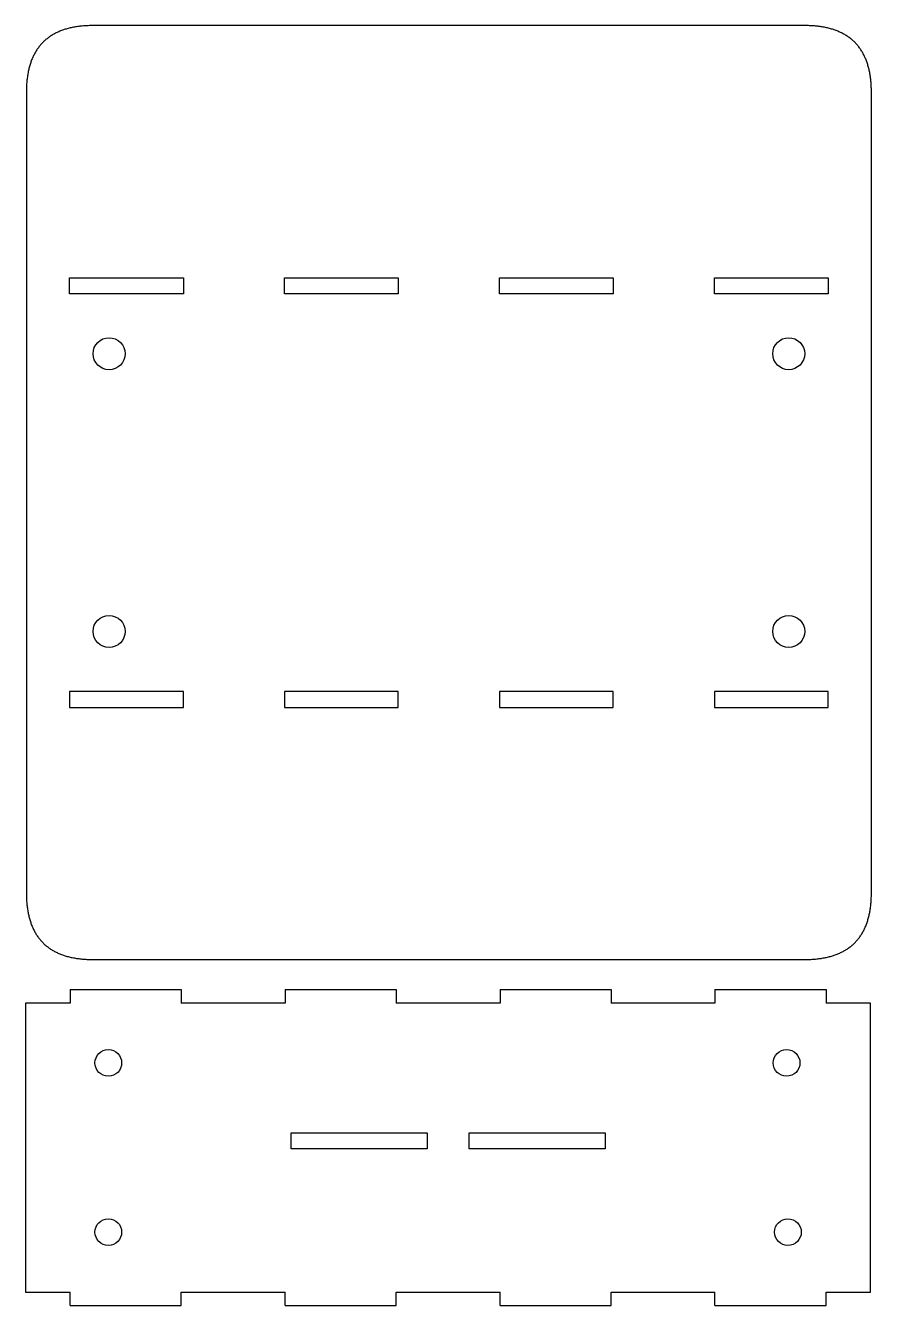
# Model space of a CAD drawing. Header units: millimetres. Extents: x 10 to 200, y 3 to 291.
import ezdxf

# ---------------------------------------------------------------- set-up
doc = ezdxf.new("R2010")
doc.units = ezdxf.units.MM

msp = doc.modelspace()

# ---------------------------------------------------------------- linework, layer by layer
at = {"color": 7, "linetype": 'Continuous', "lineweight": 25}
for p, q in [((184.74, 290.58), (24.74, 290.58)), ((9.74, 275.58), (9.74, 95.58)), ((199.74, 95.58), (199.74, 275.58)), ((19.44, 230.28), (19.44, 233.88)), ((19.44, 233.88), (45.04, 233.88)), ((45.04, 233.88), (45.04, 230.28)), ((67.77, 230.28), (67.77, 233.88)), ((67.77, 233.88), (93.37, 233.88)), ((93.37, 233.88), (93.37, 230.28)), ((116.1, 230.28), (116.1, 233.88)), ((116.1, 233.88), (141.7, 233.88)), ((141.7, 233.88), (141.7, 230.28)), ((164.44, 230.28), (164.44, 233.88)), ((164.44, 233.88), (190.04, 233.88)), ((190.04, 233.88), (190.04, 230.28)), ((45.04, 230.28), (19.44, 230.28)), ((93.37, 230.28), (67.77, 230.28)), ((141.7, 230.28), (116.1, 230.28)), ((190.04, 230.28), (164.44, 230.28)), ((45.04, 140.88), (19.44, 140.88)), ((19.44, 140.88), (19.44, 137.28)), ((45.04, 137.28), (45.04, 140.88)), ((93.37, 140.88), (67.77, 140.88)), ((67.77, 140.88), (67.77, 137.28)), ((93.37, 137.28), (93.37, 140.88)), ((141.7, 140.88), (116.1, 140.88)), ((116.1, 140.88), (116.1, 137.28)), ((141.7, 137.28), (141.7, 140.88)), ((190.04, 140.88), (164.44, 140.88)), ((164.44, 140.88), (164.44, 137.28)), ((190.04, 137.28), (190.04, 140.88)), ((19.44, 137.28), (45.04, 137.28)), ((67.77, 137.28), (93.37, 137.28)), ((116.1, 137.28), (141.7, 137.28)), ((164.44, 137.28), (190.04, 137.28)), ((24.74, 80.58), (184.74, 80.58)), ((19.57, 73.8), (19.57, 70.8)), ((19.57, 73.8), (44.57, 73.8)), ((44.57, 73.8), (44.57, 70.8)), ((67.9, 73.8), (67.9, 70.8)), ((67.9, 73.8), (92.9, 73.8)), ((92.9, 73.8), (92.9, 70.8)), ((116.24, 73.8), (116.24, 70.8)), ((116.24, 73.8), (141.24, 73.8)), ((141.24, 73.8), (141.24, 70.8)), ((164.57, 73.8), (164.57, 70.8)), ((164.57, 73.8), (189.57, 73.8)), ((189.57, 73.8), (189.57, 70.8)), ((19.57, 70.8), (9.57, 70.8)), ((9.57, 70.8), (9.57, 5.8)), ((67.9, 70.8), (44.57, 70.8)), ((116.24, 70.8), (92.9, 70.8)), ((164.57, 70.8), (141.24, 70.8)), ((199.57, 70.8), (189.57, 70.8)), ((199.57, 5.8), (199.57, 70.8)), ((69.27, 41.6), (99.87, 41.6)), ((69.27, 38), (69.27, 41.6)), ((99.87, 41.6), (99.87, 38)), ((109.27, 41.6), (139.87, 41.6)), ((109.27, 38), (109.27, 41.6)), ((139.87, 41.6), (139.87, 38)), ((99.87, 38), (69.27, 38)), ((139.87, 38), (109.27, 38)), ((9.57, 5.8), (19.57, 5.8)), ((19.57, 2.8), (19.57, 5.8)), ((44.57, 5.8), (67.9, 5.8)), ((44.57, 2.8), (44.57, 5.8)), ((67.9, 2.8), (67.9, 5.8)), ((92.9, 5.8), (116.24, 5.8)), ((92.9, 2.8), (92.9, 5.8)), ((116.24, 2.8), (116.24, 5.8)), ((141.24, 5.8), (164.57, 5.8)), ((141.24, 2.8), (141.24, 5.8)), ((164.57, 2.8), (164.57, 5.8)), ((189.57, 5.8), (199.57, 5.8)), ((189.57, 2.8), (189.57, 5.8)), ((19.57, 2.8), (44.57, 2.8)), ((67.9, 2.8), (92.9, 2.8)), ((116.24, 2.8), (141.24, 2.8)), ((164.57, 2.8), (189.57, 2.8))]:
    msp.add_line(p, q, dxfattribs=at)
for centre, radius in [((28.34, 216.8), 3.6), ((181.14, 216.8), 3.6), ((28.34, 154.35), 3.6), ((181.14, 154.35), 3.6), ((28.17, 57.33), 3), ((180.67, 57.33), 3), ((28.17, 19.28), 3), ((180.97, 19.28), 3)]:
    msp.add_circle(centre, radius, dxfattribs=at)
for points, knots in [([(24.74, 290.58), (24.55, 290.58), (24.18, 290.57), (23.63, 290.56), (23.09, 290.53), (22.56, 290.49), (22.04, 290.45), (21.54, 290.39), (21.04, 290.32), (20.55, 290.24), (20.08, 290.15), (19.61, 290.05), (19.16, 289.93), (18.71, 289.81), (18.28, 289.68), (17.86, 289.53), (17.45, 289.38), (17.05, 289.21), (16.66, 289.04), (16.28, 288.85), (15.91, 288.65), (15.55, 288.44), (15.2, 288.22), (14.87, 287.99), (14.54, 287.75), (14.23, 287.5), (13.92, 287.24), (13.63, 286.97), (13.34, 286.69), (13.07, 286.39), (12.81, 286.09), (12.56, 285.77), (12.32, 285.45), (12.09, 285.11), (11.87, 284.76), (11.66, 284.4), (11.46, 284.03), (11.28, 283.66), (11.1, 283.27), (10.93, 282.86), (10.78, 282.45), (10.64, 282.03), (10.5, 281.6), (10.38, 281.15), (10.27, 280.7), (10.17, 280.24), (10.08, 279.76), (10, 279.27), (9.93, 278.78), (9.87, 278.27), (9.82, 277.75), (9.78, 277.22), (9.76, 276.68), (9.74, 276.13), (9.74, 275.76), (9.74, 275.58)], [0, 0, 0, 0, 0.02303, 0.04563, 0.067809, 0.089576, 0.110942, 0.131917, 0.152512, 0.17274, 0.192613, 0.212143, 0.231346, 0.250236, 0.268828, 0.287139, 0.305185, 0.322984, 0.340555, 0.357916, 0.375088, 0.39209, 0.408946, 0.425675, 0.4423, 0.458844, 0.47533, 0.49178, 0.50822, 0.52467, 0.541156, 0.5577, 0.574325, 0.591054, 0.60791, 0.624912, 0.642084, 0.659445, 0.677016, 0.694815, 0.712861, 0.731172, 0.749764, 0.768654, 0.787857, 0.807387, 0.82726, 0.847488, 0.868083, 0.889058, 0.910424, 0.932191, 0.95437, 0.97697, 1, 1, 1, 1]), ([(199.74, 275.58), (199.74, 275.76), (199.73, 276.13), (199.72, 276.68), (199.69, 277.22), (199.65, 277.75), (199.6, 278.27), (199.55, 278.78), (199.48, 279.27), (199.4, 279.76), (199.31, 280.24), (199.2, 280.7), (199.09, 281.15), (198.97, 281.6), (198.84, 282.03), (198.69, 282.45), (198.54, 282.86), (198.37, 283.27), (198.2, 283.66), (198.01, 284.03), (197.81, 284.4), (197.6, 284.76), (197.38, 285.11), (197.15, 285.45), (196.91, 285.77), (196.66, 286.09), (196.4, 286.39), (196.13, 286.69), (195.85, 286.97), (195.55, 287.24), (195.25, 287.5), (194.93, 287.75), (194.61, 287.99), (194.27, 288.22), (193.92, 288.44), (193.56, 288.65), (193.19, 288.85), (192.82, 289.04), (192.42, 289.21), (192.02, 289.38), (191.61, 289.53), (191.19, 289.68), (190.76, 289.81), (190.31, 289.93), (189.86, 290.05), (189.4, 290.15), (188.92, 290.24), (188.43, 290.32), (187.94, 290.39), (187.43, 290.45), (186.91, 290.49), (186.38, 290.53), (185.84, 290.56), (185.29, 290.57), (184.92, 290.58), (184.74, 290.58)], [0, 0, 0, 0, 0.02303, 0.04563, 0.067809, 0.089576, 0.110942, 0.131917, 0.152512, 0.17274, 0.192613, 0.212143, 0.231346, 0.250236, 0.268828, 0.287139, 0.305185, 0.322984, 0.340555, 0.357916, 0.375088, 0.39209, 0.408946, 0.425675, 0.4423, 0.458844, 0.47533, 0.49178, 0.50822, 0.52467, 0.541156, 0.5577, 0.574325, 0.591054, 0.60791, 0.624912, 0.642084, 0.659445, 0.677016, 0.694815, 0.712861, 0.731172, 0.749764, 0.768654, 0.787857, 0.807387, 0.82726, 0.847488, 0.868083, 0.889058, 0.910424, 0.932191, 0.95437, 0.97697, 1, 1, 1, 1]), ([(9.74, 95.58), (9.74, 95.39), (9.74, 95.02), (9.76, 94.47), (9.78, 93.93), (9.82, 93.4), (9.87, 92.88), (9.93, 92.38), (10, 91.88), (10.08, 91.39), (10.17, 90.92), (10.27, 90.45), (10.38, 90), (10.5, 89.55), (10.64, 89.12), (10.78, 88.7), (10.93, 88.29), (11.1, 87.89), (11.28, 87.5), (11.46, 87.12), (11.66, 86.75), (11.87, 86.39), (12.09, 86.04), (12.32, 85.71), (12.56, 85.38), (12.81, 85.07), (13.07, 84.76), (13.34, 84.47), (13.63, 84.18), (13.92, 83.91), (14.23, 83.65), (14.54, 83.4), (14.87, 83.16), (15.2, 82.93), (15.55, 82.71), (15.91, 82.5), (16.28, 82.3), (16.66, 82.12), (17.05, 81.94), (17.45, 81.78), (17.86, 81.62), (18.28, 81.48), (18.71, 81.34), (19.16, 81.22), (19.61, 81.11), (20.08, 81.01), (20.55, 80.92), (21.04, 80.84), (21.54, 80.77), (22.04, 80.71), (22.56, 80.66), (23.09, 80.62), (23.63, 80.6), (24.18, 80.58), (24.55, 80.58), (24.74, 80.58)], [0, 0, 0, 0, 0.02303, 0.0456299, 0.0678087, 0.089576, 0.1109418, 0.1319167, 0.1525121, 0.1727399, 0.1926126, 0.2121435, 0.2313465, 0.2502364, 0.2688285, 0.287139, 0.305185, 0.322984, 0.3405546, 0.3579158, 0.3750876, 0.3920905, 0.4089456, 0.4256747, 0.4422999, 0.458844, 0.4753298, 0.4917805, 0.5082195, 0.5246702, 0.541156, 0.5577001, 0.5743253, 0.5910544, 0.6079095, 0.6249124, 0.6420842, 0.6594454, 0.677016, 0.694815, 0.712861, 0.7311715, 0.7497636, 0.7686535, 0.7878565, 0.8073874, 0.8272601, 0.8474879, 0.8680833, 0.8890582, 0.910424, 0.9321913, 0.9543701, 0.97697, 1, 1, 1, 1]), ([(184.74, 80.58), (184.92, 80.58), (185.29, 80.58), (185.84, 80.6), (186.38, 80.62), (186.91, 80.66), (187.43, 80.71), (187.94, 80.77), (188.43, 80.84), (188.92, 80.92), (189.4, 81.01), (189.86, 81.11), (190.31, 81.22), (190.76, 81.34), (191.19, 81.48), (191.61, 81.62), (192.02, 81.78), (192.42, 81.94), (192.82, 82.12), (193.19, 82.3), (193.56, 82.5), (193.92, 82.71), (194.27, 82.93), (194.61, 83.16), (194.93, 83.4), (195.25, 83.65), (195.55, 83.91), (195.85, 84.18), (196.13, 84.47), (196.4, 84.76), (196.66, 85.07), (196.91, 85.38), (197.15, 85.71), (197.38, 86.04), (197.6, 86.39), (197.81, 86.75), (198.01, 87.12), (198.2, 87.5), (198.37, 87.89), (198.54, 88.29), (198.69, 88.7), (198.84, 89.12), (198.97, 89.55), (199.09, 90), (199.2, 90.45), (199.31, 90.92), (199.4, 91.39), (199.48, 91.88), (199.55, 92.38), (199.6, 92.88), (199.65, 93.4), (199.69, 93.93), (199.72, 94.47), (199.73, 95.02), (199.74, 95.39), (199.74, 95.58)], [0, 0, 0, 0, 0.02303, 0.04563, 0.067809, 0.089576, 0.110942, 0.131917, 0.152512, 0.17274, 0.192613, 0.212143, 0.231346, 0.250236, 0.268828, 0.287139, 0.305185, 0.322984, 0.340555, 0.357916, 0.375088, 0.39209, 0.408946, 0.425675, 0.4423, 0.458844, 0.47533, 0.49178, 0.50822, 0.52467, 0.541156, 0.5577, 0.574325, 0.591054, 0.60791, 0.624912, 0.642084, 0.659445, 0.677016, 0.694815, 0.712861, 0.731172, 0.749764, 0.768654, 0.787857, 0.807387, 0.82726, 0.847488, 0.868083, 0.889058, 0.910424, 0.932191, 0.95437, 0.97697, 1, 1, 1, 1])]:
    msp.add_open_spline(points, degree=3, knots=knots, dxfattribs=at)

doc.saveas('drawing.dxf')
